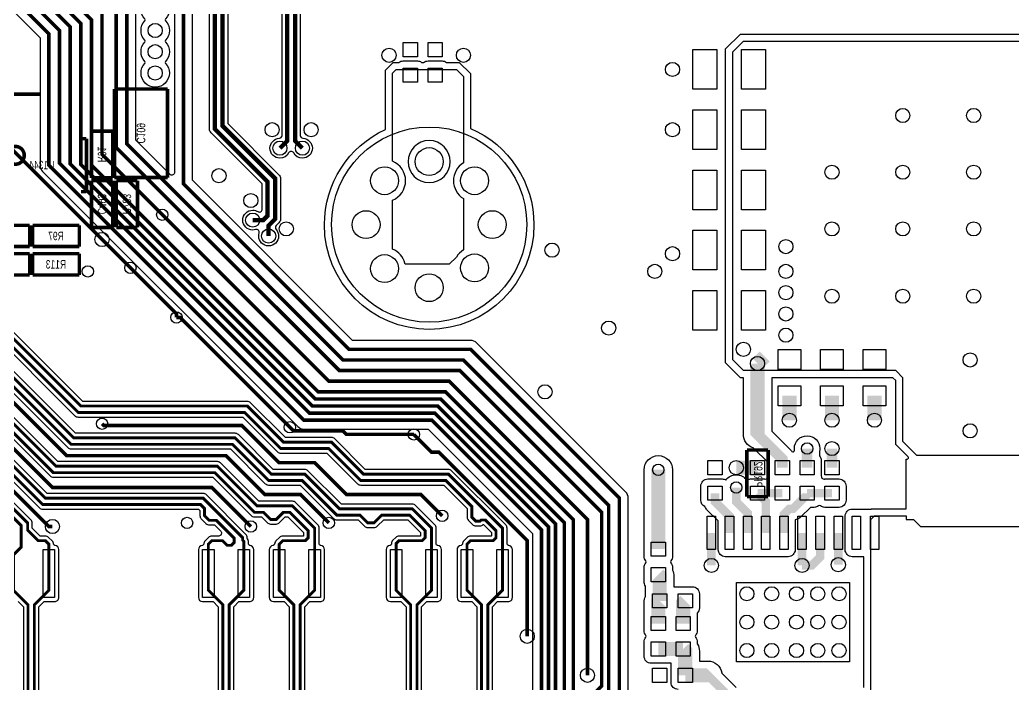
# Model space of a CAD drawing. Extents: x 208 to 378, y -7 to 113.
# Drawn here: x 278.49 to 314.09, y 36.64 to 60.45 of the extents above; entities that cross this region are included whole.
import ezdxf
from ezdxf.enums import TextEntityAlignment as Align

# ---------------------------------------------------------------- set-up
doc = ezdxf.new("R2010")
doc.units = 0
for name, color, linetype in [('ET_TOP', 80, 'CONTINUOUS'), ('PG_SILKSCREEN_BOTTOM', 142, 'CONTINUOUS'), ('PIN_TOP', 141, 'CONTINUOUS'), ('RD_ASSEMBLY_BOTTOM', 212, 'CONTINUOUS'), ('VC_TOP', 43, 'CONTINUOUS')]:
    doc.layers.add(name, color=color, linetype=linetype)

msp = doc.modelspace()

# ---------------------------------------------------------------- linework, layer by layer
at = {"layer": 'ET_TOP'}
for points, const_width in [([(277.749, 79.121), (277.749, 67.818), (284.353, 61.214), (284.353, 54.568344), (290.280344, 48.641), (294.64, 48.641), (299.974, 43.307), (299.974, 35.687), (298.958, 34.671)], 0.127), ([(286.832294, 53.273706), (287.20796, 53.273706), (287.3629, 53.428646), (287.3629, 54.648354), (285.47314, 56.53786), (285.47314, 75.597512), (285.790132, 75.914758), (286.624014, 75.914758), (286.889698, 76.180188)], 0.15494), ([(287.806892, 55.85206), (288.072576, 56.117744), (288.072576, 61.377576), (289.179, 62.484), (323.342, 62.484), (325.374, 64.516), (325.374, 73.903332), (324.739, 74.538332), (324.739, 75.629008), (325.055992, 75.946), (325.580502, 75.946), (325.814944, 76.180188)], 0.15494), ([(287.40354, 52.70246), (287.40354, 53.077872), (287.63976, 53.314092), (287.63976, 54.762908), (285.75, 56.652668), (285.75, 75.482958), (285.90494, 75.637898), (286.624014, 75.637898), (286.889698, 75.372214)], 0.15494), ([(325.814944, 75.372214), (325.518018, 75.66914), (325.1708, 75.66914), (325.01586, 75.5142), (325.01586, 74.65314), (325.65086, 74.01814), (325.65086, 64.401192), (323.456808, 62.20714), (289.293808, 62.20714), (288.349436, 61.262768), (288.349436, 56.117744), (288.614866, 55.85206)], 0.15494), ([(265.9888, 74.803), (266.4968, 74.295), (268.224, 74.295), (268.478, 74.041), (268.478, 73.025), (281.051, 60.452), (281.051, 55.245254), (289.179254, 47.117), (293.74846, 47.117), (298.323, 42.54246), (298.323, 33.782), (298.831, 33.274), (298.831, 30.988), (300.736, 29.083), (300.863, 29.083)], 0.127), ([(301.117, 28.321), (300.863, 28.321), (298.577, 30.607), (298.577, 33.147), (298.00042, 33.72358), (298.00042, 42.427144), (297.942, 42.485564), (297.942, 42.486072), (293.565072, 46.863), (289.073844, 46.863), (280.797, 55.139844), (280.797, 55.140098), (280.67, 55.267098), (280.67, 60.325), (267.716, 73.279), (266.573, 73.279), (266.065, 73.787), (265.9888, 73.787)], 0.127), ([(265.9888, 72.771), (266.4968, 72.263), (268.224, 72.263), (280.289, 60.198), (280.289, 55.288688), (280.543, 55.034688), (280.543, 55.034434), (288.968434, 46.609), (293.459662, 46.609), (297.688, 42.380662), (297.688, 33.655), (298.323, 33.02), (298.323, 30.353), (301.1805, 27.4955), (301.3075, 27.4955)], 0.127), ([(304.673, 25.4762), (303.6062, 26.543), (301.625, 26.543), (298.069, 30.099), (298.069, 32.766), (297.434, 33.401), (297.434, 42.275252), (293.354252, 46.355), (288.863024, 46.355), (280.289, 54.929024), (280.289, 54.929278), (279.908, 55.310278), (279.908, 60.071), (269.24, 70.739), (268.224, 70.739), (267.716, 71.247), (266.573, 71.247), (266.065, 71.755), (265.9888, 71.755)], 0.127), ([(265.9888, 70.739), (266.4968, 70.231), (269.24, 70.231), (279.527, 59.944), (279.527, 55.245), (288.671, 46.101), (293.248842, 46.101), (297.18, 42.169842), (297.18, 33.274), (297.815, 32.639), (297.815, 29.845), (301.498, 26.162), (301.7012, 26.162), (302.387, 25.4762)], 0.127), ([(272.415, 70.358), (281.94, 60.833), (281.94, 55.88), (289.941, 47.879), (294.259, 47.879), (299.339, 42.799), (299.339, 36.576), (298.958, 36.195)], 0.127), ([(273.431, 69.977), (282.321, 61.087), (282.321, 56.007), (290.068, 48.26), (294.386, 48.26), (299.593, 43.053), (299.593, 36.068), (298.958, 35.433)], 0.127), ([(295.783, 40.605964), (295.783, 42.233342), (293.845742, 44.1706), (290.797742, 44.1706), (289.654742, 45.3136), (287.9344, 45.3136), (286.639, 46.609), (280.67, 46.609), (274.574, 52.705), (274.574, 63.5), (269.1384, 68.9356), (262.922512, 68.9356), (261.550658, 67.564), (261.399274, 67.41287), (259.908294, 67.41287), (259.899912, 67.420998), (258.515612, 67.420998), (258.204716, 67.110102), (258.204462, 67.110102)], 0.10414), ([(293.243, 40.605964), (293.243, 42.233342), (292.550342, 42.926), (289.941, 42.926), (288.6964, 44.1706), (287.495742, 44.1706), (286.200342, 45.466), (280.416, 45.466), (273.431, 52.451), (273.431, 63.119), (268.732, 67.818), (263.50468, 67.818), (262.495792, 66.809112), (259.95757, 66.809112), (259.956808, 66.809874), (259.81152, 66.809874), (259.809996, 66.811398), (259.205984, 66.811398), (258.854702, 66.460116)], 0.10414), ([(289.052, 40.605964), (289.052, 42.233342), (288.257742, 43.0276), (286.987742, 43.0276), (285.565342, 44.45), (279.781, 44.45), (272.415, 51.816), (272.415, 62.611), (268.224, 66.802), (263.922764, 66.802), (263.286748, 66.165984), (259.988304, 66.165984), (259.979668, 66.174366), (259.95884, 66.153284), (258.54787, 66.153284), (258.204716, 65.81013), (258.204462, 65.81013)], 0.10414), ([(287.782, 40.605964), (287.782, 41.656), (287.909, 41.783), (288.71926, 41.783), (288.8234, 41.88714), (288.8234, 42.1386), (288.163, 42.799), (287.931098, 42.799), (287.677098, 42.545), (287.468818, 42.545), (287.214818, 42.799), (286.893, 42.799), (285.4706, 44.2214), (279.686258, 44.2214), (272.1864, 51.721258), (272.1864, 62.516258), (268.129258, 66.5734), (264.017252, 66.5734), (263.38149, 65.937384), (258.981956, 65.937384), (258.854702, 65.81013)], 0.10414), ([(286.512, 40.605964), (286.512, 41.7576), (286.4739, 41.7957), (286.4739, 41.890442), (285.057342, 43.307), (279.4, 43.307), (271.399, 51.308), (271.399, 61.976), (267.589, 65.786), (264.979658, 65.786), (264.660634, 65.466976), (259.895086, 65.466976), (259.829808, 65.532508), (259.226812, 65.532508), (258.854702, 65.160144)], 0.10414), ([(285.242, 40.605964), (285.242, 41.656), (285.369, 41.783), (285.75, 41.783), (285.91764, 41.61536), (286.06496, 41.61536), (286.17164, 41.72204), (286.17164, 41.86936), (285.529274, 42.511726), (285.275274, 42.511726), (285.107634, 42.679366), (285.107634, 42.933366), (284.9626, 43.0784), (279.305258, 43.0784), (271.1704, 51.213258), (271.1704, 61.881258), (267.494258, 65.5574), (265.0744, 65.5574), (264.755376, 65.238376), (259.58292, 65.238376), (259.504688, 65.160144)], 0.10414), ([(279.527, 40.605964), (279.527, 41.656), (279.4, 41.783), (279.146, 41.783), (278.765, 42.164), (278.765, 42.418), (270.383, 50.8), (270.383, 61.410342), (267.09751, 64.695832), (266.587732, 64.695832), (266.422632, 64.860932)], 0.10414), ([(266.422632, 64.302132), (266.587732, 64.467232), (267.002768, 64.467232), (270.1544, 61.3156), (270.1544, 50.705258), (278.5364, 42.323258), (278.5364, 41.5544), (278.257, 41.275), (278.257, 40.605964)], 0.10414), ([(278.257, 63.881), (281.432, 60.706), (281.432, 55.626), (283.591, 53.467)], 0.127), ([(275.717, 57.15), (276.86, 57.15), (281.432, 52.578)], 0.127), ([(283.591, 53.467), (289.56, 47.498), (293.878, 47.498), (298.831, 42.545), (298.831, 36.957)], 0.127), ([(291.973, 40.605964), (291.973, 41.67886), (292.07714, 41.783), (292.91026, 41.783), (293.0144, 41.88714), (293.0144, 42.1386), (292.4556, 42.6974), (291.458396, 42.6974), (291.178996, 42.418), (290.957, 42.418), (290.6776, 42.6974), (289.846258, 42.6974), (288.601658, 43.942), (287.401, 43.942), (286.1056, 45.2374), (280.321258, 45.2374), (273.2024, 52.356258)], 0.10414), ([(294.513, 40.605964), (294.513, 41.656), (294.64, 41.783), (295.45026, 41.783), (295.5544, 41.88714), (295.5544, 42.1386), (295.169844, 42.523156), (295.022524, 42.523156), (294.979344, 42.479976), (294.832024, 42.479976), (294.684704, 42.627296), (294.684704, 43.008296), (293.751, 43.942), (290.703, 43.942), (289.56, 45.085), (287.839658, 45.085), (286.544258, 46.3804), (280.575258, 46.3804), (274.3454, 52.610258)], 0.10414), ([(282.448, 51.562), (281.432, 52.578)], 0.127), ([(284.099, 49.784), (284.099, 49.911), (282.448, 51.562)], 0.127), ([(288.163, 45.847), (284.226, 49.784), (284.099, 49.784)], 0.127), ([(305.181, 48.387), (304.927, 48.133)], 0.508), ([(276.733, 48.26), (280.162, 44.831), (285.877, 44.831), (287.274, 43.434), (288.544, 43.434), (289.56, 42.418)], 0.127), ([(306.07, 46.975014), (306.07, 46.101)], 0.508), ([(307.594, 46.975014), (307.594, 46.101)], 0.508), ([(309.118, 46.975014), (309.118, 46.101)], 0.508), ([(281.432, 45.974), (281.4955, 45.9105), (286.4485, 45.9105), (287.782, 44.577), (289.052, 44.577), (290.195, 43.434), (292.862, 43.434), (293.624, 42.672)], 0.127), ([(276.1615, 45.6565), (279.527, 42.291), (279.654, 42.291)], 0.127), ([(277.6855, 45.6565), (279.654, 43.688), (285.369, 43.688), (286.766, 42.291)], 0.127), ([(288.163, 45.847), (288.29, 45.72), (290.068, 45.72), (290.195, 45.593), (292.608, 45.593)], 0.127), ([(292.608, 45.593), (293.243, 44.958), (293.497, 44.958), (296.672, 41.783), (296.672, 38.354)], 0.127), ([(306.705, 44.3992), (306.705, 45.085)], 0.381), ([(307.594, 44.3992), (307.594, 45.085)], 0.381), ([(301.371, 41.4782), (301.371, 44.323)], 0.508), ([(304.927, 44.3992), (304.165, 44.3992)], 0.508), ([(304.165, 43.688), (304.165, 43.18), (304.571908, 42.773092), (304.571908, 42.061892)], 0.3048), ([(303.921922, 42.061892), (303.921922, 42.661078), (303.403, 43.18), (303.403, 43.4848)], 0.3048), ([(304.927, 43.4848), (305.221894, 43.189906), (305.221894, 42.061892)], 0.3048), ([(305.816, 43.4848), (304.927, 43.4848)], 0.3048), ([(306.705, 43.4848), (306.705, 43.434), (306.197, 42.926), (306.07, 42.926), (305.87188, 42.72788), (305.87188, 42.061892)], 0.3048), ([(306.705, 43.4848), (307.594, 43.4848)], 0.3048), ([(303.271936, 42.061892), (303.271936, 40.894)], 0.3048), ([(307.172106, 42.061892), (307.172106, 41.1988), (306.867306, 40.894), (306.52212, 40.894)], 0.3048), ([(306.52212, 42.061892), (306.52212, 40.894)], 0.3048), ([(307.822092, 42.061892), (307.822092, 40.919908)], 0.3048), ([(278.257, 40.605964), (278.257, 40.005), (278.7777, 39.4843), (278.7777, 34.9377), (278.257, 34.417), (278.257, 33.816036)], 0.10414), ([(279.527, 40.605964), (279.527, 40.005), (279.0063, 39.4843), (279.0063, 34.9377), (279.527, 34.417), (279.527, 33.816036)], 0.10414), ([(285.242, 40.605964), (285.242, 40.005), (285.7627, 39.4843), (285.7627, 34.9377), (285.242, 34.417), (285.242, 33.816036)], 0.10414), ([(286.512, 40.605964), (286.512, 40.005), (285.9913, 39.4843), (285.9913, 34.9377), (286.512, 34.417), (286.512, 33.816036)], 0.10414), ([(287.782, 40.605964), (287.782, 40.005), (288.3027, 39.4843), (288.3027, 34.9377), (287.782, 34.417), (287.782, 33.816036)], 0.10414), ([(289.052, 40.605964), (289.052, 40.005), (288.5313, 39.4843), (288.5313, 34.9377), (289.052, 34.417), (289.052, 33.816036)], 0.10414), ([(291.973, 40.605964), (291.973, 40.005), (292.4937, 39.4843), (292.4937, 34.9377), (291.973, 34.417), (291.973, 33.816036)], 0.10414), ([(293.243, 40.605964), (293.243, 40.005), (292.7223, 39.4843), (292.7223, 34.9377), (293.243, 34.417), (293.243, 33.816036)], 0.10414), ([(294.513, 40.605964), (294.513, 40.005), (295.0337, 39.4843), (295.0337, 34.9377), (294.513, 34.417), (294.513, 33.816036)], 0.10414), ([(295.783, 40.605964), (295.783, 40.005), (295.2623, 39.4843), (295.2623, 34.9377), (295.783, 34.417), (295.783, 33.816036)], 0.10414), ([(301.4218, 39.624), (301.4218, 40.513), (301.371, 40.5638)], 0.508), ([(301.371, 38.8112), (301.371, 39.5732), (301.4218, 39.624)], 0.508), ([(302.26, 38.8112), (302.26, 39.5478), (302.3362, 39.624)], 0.508), ([(302.26, 37.8968), (301.371, 37.8968)], 0.508), ([(302.26, 37.8968), (302.3362, 37.8206), (302.3362, 36.957)], 0.508)]:
    msp.add_lwpolyline(points, dxfattribs=dict(at, const_width=const_width))
for points, format in [([(285.939484, 75.404472), (285.939484, 56.731154), (287.773872, 54.89702, -0.198216), (287.829244, 54.763416), (287.829244, 53.313584, -0.198216), (287.773872, 53.17998), (287.673034, 53.079142, 0.397762), (287.669224, 52.939696, -0.184118), (287.759648, 52.70246, -1), (287.047432, 52.70246, -0.074162), (287.062926, 52.806346, 0.599725), (286.93618, 52.933092, -0.074162), (286.832294, 52.917598, -1), (286.832294, 53.629814, -0.138492), (287.018476, 53.577236, 0.586216), (287.173416, 53.663596), (287.173416, 54.569868), (285.339028, 56.403748, -0.198216), (285.283656, 56.537352), (285.283656, 75.59802, -0.198216)], "xyb"), ([(269.108428, 69.912992), (279.208992, 59.812428), (279.208992, 55.245, 0.198912), (279.30221, 55.02021), (288.44621, 45.87621, 0.198912), (288.671, 45.782992), (293.11727, 45.782992), (296.861992, 42.03827), (296.861992, 33.274, 0.198912)], "xyb"), ([(277.52421, 67.59321), (284.034992, 61.082428), (284.034992, 54.987698, -0.667461), (283.861764, 54.915816), (282.639008, 56.138572), (282.639008, 61.087, 0.198912), (282.54579, 61.31179), (273.888962, 69.968364)], "xyb"), ([(300.292008, 35.687), (300.292008, 43.307, 0.198912), (300.19879, 43.53179), (294.86479, 48.86579, 0.198912), (294.64, 48.959008), (290.411916, 48.959008), (284.671008, 54.699916), (284.671008, 61.214, 0.198912), (284.57779, 61.43879), (278.067008, 67.949572)], "xyb"), ([(323.457316, 62.017656), (289.372294, 62.017656), (288.53892, 61.184282), (288.53892, 56.309006, 0.397819), (288.634932, 56.20766, -0.397749), (288.970974, 55.85206, -0.414214), (288.614866, 55.495952, -0.27724), (288.300668, 55.684674, 0.600806), (288.12109, 55.684674, -0.27724), (287.806892, 55.495952, -0.414214), (287.450784, 55.85206, -0.397967), (287.78708, 56.20766, 0.397794), (287.883092, 56.309006), (287.883092, 61.378084, -0.198216), (287.938464, 61.511688), (289.044888, 62.618112, -0.198216), (289.178492, 62.673484), (323.263514, 62.673484)], "xyb"), ([(308.736492, 36.516564), (308.736492, 41.207436), (308.321964, 41.207436, -0.414214), (308.067456, 41.461944), (308.067456, 42.66184, -0.414214), (308.321964, 42.916348), (309.002684, 42.916348), (309.01259, 42.926508), (310.260492, 42.926508), (310.260492, 44.704508), (310.286146, 44.704508, 0.667938), (310.32196, 44.791376), (309.879492, 45.23359), (309.879492, 47.51959), (309.77459, 47.624492), (305.435508, 47.624492), (305.435508, 45.71365), (306.130452, 45.018452, -0.026196), (306.161694, 44.983908, 0.759447), (306.25161, 45.02277, -0.034114), (306.247292, 45.085, -1), (307.162708, 45.085), (307.162708, 45.083984, -0.055735), (307.151278, 44.982892), (307.150008, 44.977304), (307.150008, 44.821348, -0.182531), (307.213508, 44.6532), (307.213508, 44.1452, -0.036338), (307.210714, 44.10837, 0.482344), (307.319426, 43.992292, -0.020251), (307.34, 43.993308), (307.848, 43.993308, -0.414214), (308.102508, 43.7388), (308.102508, 43.2308, -0.414214), (307.848, 42.976292), (307.34, 42.976292, -0.170184), (307.18125, 43.032172, 0.35008), (307.11775, 43.032172, -0.170184), (306.959, 42.976292), (306.822602, 42.976292), (306.484528, 42.638472, -0.123495), (306.314856, 42.536618), (306.278788, 42.525696), (306.278788, 42.061892, -0.025032), (306.276502, 42.021252), (306.276248, 42.018712), (306.276248, 41.461944, -0.414214), (306.02174, 41.207436), (303.771808, 41.207436, -0.414214), (303.5173, 41.461944), (303.5173, 42.021252, -0.025031), (303.515268, 42.061892), (303.515268, 42.492676), (303.115472, 42.892472, -0.083629), (303.036986, 43.002454, -0.286417), (302.894492, 43.2308), (302.894492, 43.7388, -0.414214), (303.149, 43.993308), (303.657, 43.993308, -0.141564), (303.792636, 43.953938, -0.515007), (304.537364, 43.953938, -0.141564), (304.673, 43.993308), (305.181, 43.993308, -0.020251), (305.201574, 43.992292, 0.482344), (305.310286, 44.10837, -0.036338), (305.307492, 44.1452), (305.307492, 44.58335), (304.786538, 45.104304), (304.7746, 45.10786, -0.327622), (304.418492, 45.593), (304.418492, 47.624492), (304.31359, 47.624492), (303.783492, 48.15459), (303.783492, 59.41441), (304.31359, 59.944508), (319.25641, 59.944508)], "xyb"), ([(295.427908, 35.00628), (295.427908, 39.41572), (295.61028, 39.598092), (295.987978, 39.598092, 0.414701), (296.140632, 39.751), (296.140632, 41.460928, 0.397777), (295.99636, 41.613582, -0.396676), (295.948608, 41.664128), (295.948608, 42.233342, 0.198958), (295.900094, 42.350436), (293.962836, 44.287694, 0.198958), (293.845742, 44.336208), (290.866322, 44.336208), (289.771836, 45.430694, 0.198958), (289.654742, 45.479208), (288.00298, 45.479208), (286.756094, 46.726094, 0.198958), (286.639, 46.774608), (280.73858, 46.774608), (274.739608, 52.77358)], "xyb"), ([(292.887908, 35.00628), (292.887908, 39.41572), (293.07028, 39.598092), (293.447978, 39.598092, 0.414701), (293.600632, 39.751), (293.600632, 41.460928, 0.397777), (293.45636, 41.613582, -0.396676), (293.408608, 41.664128), (293.408608, 42.233342, 0.198958), (293.360094, 42.350436), (292.667436, 43.043094, 0.198958), (292.550342, 43.091608), (290.00958, 43.091608), (288.813494, 44.287694, 0.198958), (288.6964, 44.336208), (287.564322, 44.336208), (286.317436, 45.583094, 0.198958), (286.200342, 45.631608), (280.48458, 45.631608), (273.596608, 52.51958)], "xyb"), ([(274.228306, 52.493164), (280.458164, 46.263306, 0.198958), (280.575258, 46.214792), (286.475678, 46.214792), (287.722564, 44.967906, 0.198958), (287.839658, 44.919392), (289.49142, 44.919392), (290.585906, 43.824906, 0.198958), (290.703, 43.776392), (293.68242, 43.776392), (294.519096, 42.939716), (294.519096, 42.627296, 0.198958), (294.56761, 42.510202), (294.71493, 42.362882, 0.198958), (294.832024, 42.314368), (294.979344, 42.314368, 0.186861), (295.09085, 42.357548), (295.101264, 42.357548), (295.388792, 42.07002), (295.388792, 41.95572), (295.38168, 41.948608), (294.64, 41.948608, 0.198958), (294.522906, 41.900094), (294.395906, 41.773094, 0.188978), (294.347646, 41.66235, -0.387658), (294.29964, 41.613582, 0.397777), (294.155368, 41.460928), (294.155368, 39.751, 0.413727), (294.308022, 39.598092), (294.68572, 39.598092), (294.868092, 39.41572), (294.868092, 35.00628)], "xyb"), ([(273.085306, 52.239164), (280.204164, 45.120306, 0.198958), (280.321258, 45.071792), (286.03702, 45.071792), (287.283906, 43.824906, 0.198958), (287.401, 43.776392), (288.533078, 43.776392), (289.729164, 42.580306, 0.198958), (289.846258, 42.531792), (290.60902, 42.531792), (290.839906, 42.300906, 0.198958), (290.957, 42.252392), (291.178996, 42.252392, 0.198958), (291.29609, 42.300906), (291.526976, 42.531792), (292.38702, 42.531792), (292.848792, 42.07002), (292.848792, 41.95572), (292.84168, 41.948608), (292.07714, 41.948608, 0.198958), (291.960046, 41.900094), (291.855906, 41.795954, 0.198958), (291.807392, 41.67886), (291.807392, 41.664128, -0.396676), (291.75964, 41.613582, 0.397777), (291.615368, 41.460928), (291.615368, 39.751, 0.413727), (291.768022, 39.598092), (292.14572, 39.598092), (292.328092, 39.41572), (292.328092, 35.00628)], "xyb"), ([(288.696908, 35.00628), (288.696908, 39.41572), (288.87928, 39.598092), (289.256978, 39.598092, 0.414701), (289.409632, 39.751), (289.409632, 41.460928, 0.397777), (289.26536, 41.613582, -0.396676), (289.217608, 41.664128), (289.217608, 42.233342, 0.198958), (289.169094, 42.350436), (288.374836, 43.144694, 0.198958), (288.257742, 43.193208), (287.056322, 43.193208), (285.682436, 44.567094, 0.198958), (285.565342, 44.615608), (279.84958, 44.615608), (272.580608, 51.88458)], "xyb"), ([(286.156908, 35.00628), (286.156908, 39.41572), (286.33928, 39.598092), (286.716978, 39.598092, 0.414701), (286.869632, 39.751), (286.869632, 41.460928, 0.397777), (286.72536, 41.613582, -0.396676), (286.677608, 41.664128), (286.677608, 41.7576, 0.15166), (286.648398, 41.851326), (286.639508, 41.86428), (286.639508, 41.890442, 0.198958), (286.590994, 42.007536), (285.174436, 43.424094, 0.198958), (285.057342, 43.472608), (279.46858, 43.472608), (271.564608, 51.37658)], "xyb"), ([(272.069306, 51.604164), (279.569164, 44.104306, 0.198958), (279.686258, 44.055792), (285.40202, 44.055792), (286.775906, 42.681906, 0.198958), (286.893, 42.633392), (287.146238, 42.633392), (287.351724, 42.427906, 0.198958), (287.468818, 42.379392), (287.677098, 42.379392, 0.198958), (287.794192, 42.427906), (287.999678, 42.633392), (288.09442, 42.633392), (288.657792, 42.07002), (288.657792, 41.95572), (288.65068, 41.948608), (287.909, 41.948608, 0.198958), (287.791906, 41.900094), (287.664906, 41.773094, 0.188978), (287.616646, 41.66235, -0.387658), (287.56864, 41.613582, 0.397777), (287.424368, 41.460928), (287.424368, 39.751, 0.413727), (287.577022, 39.598092), (287.95472, 39.598092), (288.137092, 39.41572), (288.137092, 35.00628)], "xyb"), ([(271.053306, 51.096164), (279.188164, 42.961306, 0.198958), (279.305258, 42.912792), (284.89402, 42.912792), (284.94228, 42.864786), (284.94228, 42.679366, 0.198913), (284.99054, 42.562272), (285.15818, 42.394632, 0.198913), (285.275274, 42.346372), (285.460694, 42.346372), (285.684976, 42.121836, -0.667101), (285.613348, 41.948608), (285.369, 41.948608, 0.198958), (285.251906, 41.900094), (285.124906, 41.773094, 0.188978), (285.076646, 41.66235, -0.387658), (285.02864, 41.613582, 0.397777), (284.884368, 41.460928), (284.884368, 39.751, 0.413727), (285.037022, 39.598092), (285.41472, 39.598092), (285.597092, 39.41572), (285.597092, 35.00628)], "xyb"), ([(279.171908, 35.00628), (279.171908, 39.41572), (279.35428, 39.598092), (279.731978, 39.598092, 0.414701), (279.884632, 39.751), (279.884632, 41.460928, 0.397777), (279.74036, 41.613582, -0.387658), (279.692354, 41.66235, 0.188978), (279.644094, 41.773094), (279.517094, 41.900094, 0.198958), (279.4, 41.948608), (279.21458, 41.948608), (278.930608, 42.23258), (278.930608, 42.418, 0.198958), (278.882094, 42.535094), (270.548608, 50.86858)], "xyb"), ([(304.927, 48.133, 0.508, 0.508, 0), (304.927, 45.593, 0.381, 0.381, 0), (305.816, 44.704, 0.381, 0.381, 0), (305.816, 44.3992, 0.381, 0.381, 0)], "xyseb"), ([(302.0822, 36.448492, -0.414214), (301.827692, 36.703), (301.827692, 37.388292), (301.117, 37.388292, -0.414214), (300.862492, 37.6428), (300.862492, 38.1508, -0.184264), (300.927262, 38.320218, 0.380593), (300.927262, 38.387782, -0.184264), (300.862492, 38.5572), (300.862492, 39.5732, -0.107722), (300.90872, 39.784782), (300.913292, 39.794688), (300.913292, 40.1574, -0.16197), (300.862492, 40.3098), (300.862492, 40.8178, -0.184264), (300.927262, 40.987218, 0.380593), (300.927262, 41.054782, -0.184264), (300.862492, 41.2242), (300.862492, 44.323, -1), (301.879508, 44.323), (301.879508, 41.2242, -0.184264), (301.814738, 41.054782, 0.380593), (301.814738, 40.987218, -0.184264), (301.879508, 40.8178), (301.879508, 40.734742), (301.88408, 40.724836, -0.107844), (301.930308, 40.513), (301.930308, 40.132508), (302.5902, 40.132508, -0.414214), (302.844708, 39.878), (302.844708, 39.37, -0.20129), (302.768508, 39.18839), (302.768508, 38.5572, -0.184264), (302.703738, 38.387782, 0.380593), (302.703738, 38.320218, -0.184264), (302.768508, 38.1508), (302.768508, 38.08857), (302.775366, 38.076886, -0.132893), (302.844708, 37.8206), (302.844708, 37.465508), (303.149, 37.465508, -0.364357), (303.649888, 37.04463), (303.652428, 37.028628), (304.164746, 36.516564)], "xyb"), ([(302.3362, 36.957, 0.508, 0.508, 0), (303.149, 36.957, 0.3048, 0.3048, 0), (303.921922, 36.184078, 0.3048, 0.3048, 0), (303.921922, 35.662108, 0.3048, 0.3048, 0)], "xyseb")]:
    msp.add_lwpolyline(points, format=format, dxfattribs=at)
for points in [[(282.964636, 60.417456, 0.393482), (282.964636, 60.486544, -0.189436), (282.828492, 60.832746), (282.828492, 60.833, -1), (283.845508, 60.833), (283.845508, 60.832746, -0.189436), (283.709364, 60.486544, 0.393482), (283.709364, 60.417456, -0.189566), (283.845508, 60.071, -0.189566), (283.709364, 59.724544, 0.393482), (283.709364, 59.655456, -0.189566), (283.845508, 59.309, -0.189566), (283.709364, 58.962544, 0.393482), (283.709364, 58.893456, -0.189436), (283.845508, 58.547254), (283.845508, 58.547, -1), (282.828492, 58.547), (282.828492, 58.547254, -0.189436), (282.964636, 58.893456, 0.393482), (282.964636, 58.962544, -0.189566), (282.828492, 59.309, -0.189566), (282.964636, 59.655456, 0.393482), (282.964636, 59.724544, -0.189566), (282.828492, 60.071, -0.189566)], [(293.116, 58.979308), (293.624, 58.979308, -0.16197), (293.7764, 58.928508), (294.23741, 58.928508), (294.640508, 58.52541), (294.640508, 56.559958, -0.299715), (296.91203, 53.110892, -1), (289.403282, 53.110892, -0.293097), (291.591492, 56.523128), (291.591492, 58.65241), (291.86759, 58.928508), (292.0746, 58.928508, -0.16197), (292.227, 58.979308), (292.735, 58.979308, -0.147291), (292.875462, 58.93689), (292.888416, 58.928508), (292.962584, 58.928508), (292.975538, 58.93689, -0.147291)], [(291.973, 58.674), (294.132, 58.674), (294.386, 58.42), (294.386, 55.327042, 0.556832), (294.386, 54.044342), (294.386, 52.202842, 0.119603), (294.136318, 51.94935), (294.133016, 51.944016), (293.878, 51.689), (292.297104, 51.689), (292.287198, 51.726846, 0.234822), (291.846, 52.233068), (291.846, 53.988716, 0.668367), (291.846, 55.382668), (291.846, 58.547)], [(293.912036, 55.371492, 1), (292.403276, 55.371492, 1)]]:
    msp.add_lwpolyline(points, format="xyb", close=True, dxfattribs=at)
for points in [[(304.419, 47.879), (304.038, 48.26), (304.038, 59.309), (304.419, 59.69), (319.151, 59.69), (319.659, 59.182), (319.659, 51.054), (320.929, 49.784), (320.929, 45.212), (320.548, 44.831), (310.642, 44.831), (310.134, 45.339), (310.134, 47.625), (309.88, 47.879)], [(309.118, 42.672), (310.260492, 42.672), (310.260492, 42.544492), (310.515508, 42.544492), (310.769, 42.291), (319.913, 42.291), (320.421, 41.783), (320.421, 35.433), (320.04, 35.052), (309.118, 35.052), (308.991, 35.179), (308.991, 42.545)]]:
    msp.add_lwpolyline(points, close=True, dxfattribs=at)
msp.add_lwpolyline([(278.42972, 39.598092), (278.612092, 39.41572), (278.612092, 35.00628)], dxfattribs=at)
at = {"layer": 'PG_SILKSCREEN_BOTTOM', "const_width": 0.127}
for points in [[(281.8765, 57.9755), (283.7815, 57.9755)], [(281.8765, 54.8005), (281.8765, 57.9755)], [(283.7815, 57.9755), (283.7815, 54.8005)], [(279.205944, 57.785), (274.006056, 57.785)], [(280.872946, 56.19496), (280.673048, 56.19496)], [(280.872946, 54.29504), (280.872946, 56.19496)], [(281.051, 56.4642), (281.813, 56.4642)], [(281.051, 54.7878), (281.051, 56.4642)], [(281.813, 56.4642), (281.813, 54.7878)], [(281.813, 54.7878), (281.051, 54.7878)], [(283.7815, 54.8005), (281.8765, 54.8005)], [(281.051, 54.6862), (281.813, 54.6862)], [(281.051, 53.0098), (281.051, 54.6862)], [(281.813, 54.6862), (281.813, 53.0098)], [(281.94, 54.6862), (282.702, 54.6862)], [(281.94, 53.0098), (281.94, 54.6862)], [(282.702, 54.6862), (282.702, 53.0098)], [(280.673048, 54.29504), (280.872946, 54.29504)], [(277.1648, 53.086), (278.8412, 53.086)], [(278.8412, 53.086), (278.8412, 52.324)], [(278.9428, 53.086), (280.6192, 53.086)], [(278.9428, 52.324), (278.9428, 53.086)], [(280.6192, 53.086), (280.6192, 52.324)], [(281.813, 53.0098), (281.051, 53.0098)], [(282.702, 53.0098), (281.94, 53.0098)], [(278.8412, 52.324), (277.1648, 52.324)], [(280.6192, 52.324), (278.9428, 52.324)], [(277.1648, 52.07), (278.8412, 52.07)], [(278.8412, 52.07), (278.8412, 51.308)], [(278.9428, 52.07), (280.6192, 52.07)], [(278.9428, 51.308), (278.9428, 52.07)], [(280.6192, 52.07), (280.6192, 51.308)], [(278.8412, 51.308), (277.1648, 51.308)], [(280.6192, 51.308), (278.9428, 51.308)], [(304.546, 43.3578), (304.546, 45.0342)], [(304.546, 45.0342), (305.308, 45.0342)], [(305.308, 45.0342), (305.308, 43.3578)], [(305.308, 43.3578), (304.546, 43.3578)]]:
    msp.add_lwpolyline(points, dxfattribs=at)
msp.add_lwpolyline([(278.64308, 55.595012, 0.999963), (278.003, 55.595012, 1.000037), (278.64308, 55.595012)], format="xyb", dxfattribs=at)
at = {"layer": 'PIN_TOP'}
for points in [[(292.735, 59.1312), (292.227, 59.1312), (292.227, 59.6392), (292.735, 59.6392)], [(293.624, 59.1312), (293.116, 59.1312), (293.116, 59.6392), (293.624, 59.6392)], [(302.60417, 57.9628), (302.60417, 59.3852), (303.46777, 59.3852), (303.46777, 57.9628)], [(304.35423, 57.9628), (304.35423, 59.3852), (305.21783, 59.3852), (305.21783, 57.9628)], [(292.735, 58.2168), (292.227, 58.2168), (292.227, 58.7248), (292.735, 58.7248)], [(293.624, 58.2168), (293.116, 58.2168), (293.116, 58.7248), (293.624, 58.7248)], [(302.60417, 55.8038), (302.60417, 57.2262), (303.46777, 57.2262), (303.46777, 55.8038)], [(304.35423, 55.8038), (304.35423, 57.2262), (305.21783, 57.2262), (305.21783, 55.8038)], [(302.60417, 53.6448), (302.60417, 55.0672), (303.46777, 55.0672), (303.46777, 53.6448)], [(304.35423, 53.6448), (304.35423, 55.0672), (305.21783, 55.0672), (305.21783, 53.6448)], [(302.60417, 51.4858), (302.60417, 52.9082), (303.46777, 52.9082), (303.46777, 51.4858)], [(304.35423, 51.4858), (304.35423, 52.9082), (305.21783, 52.9082), (305.21783, 51.4858)], [(302.60417, 49.3268), (302.60417, 50.7492), (303.46777, 50.7492), (303.46777, 49.3268)], [(304.35423, 49.3268), (304.35423, 50.7492), (305.21783, 50.7492), (305.21783, 49.3268)], [(306.4764, 47.919386), (305.6636, 47.919386), (305.6636, 48.630586), (306.4764, 48.630586)], [(308.0004, 47.919386), (307.1876, 47.919386), (307.1876, 48.630586), (308.0004, 48.630586)], [(309.5244, 47.919386), (308.7116, 47.919386), (308.7116, 48.630586), (309.5244, 48.630586)], [(306.4764, 46.619414), (305.6636, 46.619414), (305.6636, 47.330614), (306.4764, 47.330614)], [(308.0004, 46.619414), (307.1876, 46.619414), (307.1876, 47.330614), (308.0004, 47.330614)], [(309.5244, 46.619414), (308.7116, 46.619414), (308.7116, 47.330614), (309.5244, 47.330614)], [(303.149, 44.6532), (303.657, 44.6532), (303.657, 44.1452), (303.149, 44.1452)], [(304.673, 44.6532), (305.181, 44.6532), (305.181, 44.1452), (304.673, 44.1452)], [(306.07, 44.1452), (305.562, 44.1452), (305.562, 44.6532), (306.07, 44.6532)], [(306.959, 44.1452), (306.451, 44.1452), (306.451, 44.6532), (306.959, 44.6532)], [(307.34, 44.6532), (307.848, 44.6532), (307.848, 44.1452), (307.34, 44.1452)], [(303.149, 43.7388), (303.657, 43.7388), (303.657, 43.2308), (303.149, 43.2308)], [(304.673, 43.7388), (305.181, 43.7388), (305.181, 43.2308), (304.673, 43.2308)], [(306.07, 43.2308), (305.562, 43.2308), (305.562, 43.7388), (306.07, 43.7388)], [(306.959, 43.2308), (306.451, 43.2308), (306.451, 43.7388), (306.959, 43.7388)], [(307.34, 43.7388), (307.848, 43.7388), (307.848, 43.2308), (307.34, 43.2308)], [(303.121822, 41.461944), (303.121822, 42.66184), (303.421796, 42.66184), (303.421796, 41.461944)], [(303.771808, 41.461944), (303.771808, 42.66184), (304.071782, 42.66184), (304.071782, 41.461944)], [(304.421794, 41.461944), (304.421794, 42.66184), (304.721768, 42.66184), (304.721768, 41.461944)], [(305.07178, 41.461944), (305.07178, 42.66184), (305.371754, 42.66184), (305.371754, 41.461944)], [(305.721766, 41.461944), (305.721766, 42.66184), (306.02174, 42.66184), (306.02174, 41.461944)], [(306.372006, 41.461944), (306.372006, 42.66184), (306.67198, 42.66184), (306.67198, 41.461944)], [(307.021992, 41.461944), (307.021992, 42.66184), (307.321966, 42.66184), (307.321966, 41.461944)], [(307.671978, 41.461944), (307.671978, 42.66184), (307.971952, 42.66184), (307.971952, 41.461944)], [(308.321964, 41.461944), (308.321964, 42.66184), (308.621938, 42.66184), (308.621938, 41.461944)], [(308.97195, 41.461944), (308.97195, 42.66184), (309.271924, 42.66184), (309.271924, 41.461944)], [(301.625, 41.2242), (301.117, 41.2242), (301.117, 41.7322), (301.625, 41.7322)], [(279.731978, 41.460928), (279.731978, 39.751), (279.322022, 39.751), (279.322022, 41.460928)], [(285.446978, 41.460928), (285.446978, 39.751), (285.037022, 39.751), (285.037022, 41.460928)], [(286.716978, 41.460928), (286.716978, 39.751), (286.307022, 39.751), (286.307022, 41.460928)], [(287.986978, 41.460928), (287.986978, 39.751), (287.577022, 39.751), (287.577022, 41.460928)], [(289.256978, 41.460928), (289.256978, 39.751), (288.847022, 39.751), (288.847022, 41.460928)], [(292.177978, 41.460928), (292.177978, 39.751), (291.768022, 39.751), (291.768022, 41.460928)], [(293.447978, 41.460928), (293.447978, 39.751), (293.038022, 39.751), (293.038022, 41.460928)], [(294.717978, 41.460928), (294.717978, 39.751), (294.308022, 39.751), (294.308022, 41.460928)], [(295.987978, 41.460928), (295.987978, 39.751), (295.578022, 39.751), (295.578022, 41.460928)], [(301.625, 40.3098), (301.117, 40.3098), (301.117, 40.8178), (301.625, 40.8178)], [(308.222015, 37.43706), (304.171985, 37.43706), (304.171985, 40.28694), (308.222015, 40.28694)], [(301.1678, 39.37), (301.1678, 39.878), (301.6758, 39.878), (301.6758, 39.37)], [(302.0822, 39.37), (302.0822, 39.878), (302.5902, 39.878), (302.5902, 39.37)], [(301.625, 38.5572), (301.117, 38.5572), (301.117, 39.0652), (301.625, 39.0652)], [(302.514, 38.5572), (302.006, 38.5572), (302.006, 39.0652), (302.514, 39.0652)], [(301.625, 37.6428), (301.117, 37.6428), (301.117, 38.1508), (301.625, 38.1508)], [(302.514, 37.6428), (302.006, 37.6428), (302.006, 38.1508), (302.514, 38.1508)], [(301.1678, 36.703), (301.1678, 37.211), (301.6758, 37.211), (301.6758, 36.703)], [(302.0822, 36.703), (302.0822, 37.211), (302.5902, 37.211), (302.5902, 36.703)]]:
    msp.add_lwpolyline(points, close=True, dxfattribs=at)
for centre, radius in [((293.157656, 53.110892), 3.499993), ((293.157656, 55.371492), 0.499999), ((291.557456, 54.685692), 0.499999), ((294.783256, 54.685692), 0.499999), ((290.897056, 53.110892), 0.499999), ((295.418256, 53.110892), 0.499999), ((291.557456, 51.536092), 0.499999), ((294.783256, 51.561492), 0.499999), ((293.157656, 50.850292), 0.499999)]:
    msp.add_circle(centre, radius, dxfattribs=at)
at = {"layer": 'VC_TOP'}
for centre, radius in [((283.337, 60.071), 0.254), ((283.337, 59.309), 0.254), ((291.719, 59.182), 0.254), ((294.386, 59.182), 0.254), ((283.337, 58.547), 0.254), ((301.879, 58.674), 0.254), ((310.134, 57.023), 0.254), ((312.674, 57.023), 0.254), ((287.528, 56.515), 0.254), ((288.925, 56.515), 0.254), ((301.879, 56.515), 0.254), ((287.806892, 55.85206), 0.254), ((288.614866, 55.85206), 0.254), ((307.594, 54.991), 0.254), ((310.134, 54.991), 0.254), ((312.674, 54.991), 0.254), ((285.623, 54.864), 0.254), ((286.766, 53.975), 0.254), ((283.591, 53.467), 0.2032), ((286.832294, 53.273706), 0.254), ((288.036, 52.959), 0.254), ((307.594, 52.959), 0.254), ((310.134, 52.959), 0.254), ((312.674, 52.959), 0.254), ((281.432, 52.578), 0.254), ((287.40354, 52.70246), 0.254), ((297.561, 52.197), 0.254), ((305.943, 52.324), 0.254), ((301.879, 52.07), 0.254), ((280.924, 51.435), 0.2032), ((282.448, 51.562), 0.2032), ((301.244, 51.435), 0.254), ((305.943, 51.435), 0.254), ((305.943, 50.673), 0.254), ((307.594, 50.546), 0.254), ((310.134, 50.546), 0.254), ((312.674, 50.546), 0.254), ((284.099, 49.784), 0.2032), ((305.943, 49.911), 0.254), ((299.593, 49.403), 0.254), ((305.943, 49.149), 0.254), ((304.419, 48.641), 0.254), ((312.547, 48.26), 0.254), ((304.927, 48.133), 0.254), ((297.307, 47.117), 0.254), ((306.07, 46.101), 0.254), ((307.594, 46.101), 0.254), ((309.118, 46.101), 0.254), ((281.432, 45.974), 0.2032), ((288.163, 45.847), 0.2032), ((312.547, 45.72), 0.254), ((292.608, 45.593), 0.2032), ((306.705, 45.085), 0.2032), ((307.594, 45.085), 0.254), ((301.371, 44.323), 0.2032), ((304.165, 44.3992), 0.254), ((304.165, 43.688), 0.2032), ((293.624, 42.672), 0.2032), ((279.654, 42.291), 0.254), ((284.48, 42.418), 0.2032), ((286.766, 42.291), 0.2032), ((289.56, 42.418), 0.2032), ((303.271936, 40.894), 0.254), ((306.52212, 40.894), 0.254), ((307.822092, 40.919908), 0.254), ((304.546, 39.878), 0.254), ((305.435, 39.878), 0.254), ((306.324, 39.878), 0.254), ((307.086, 39.878), 0.254), ((307.848, 39.878), 0.254), ((304.546, 38.862), 0.254), ((305.435, 38.862), 0.254), ((306.324, 38.862), 0.254), ((307.086, 38.862), 0.254), ((307.848, 38.862), 0.254), ((296.672, 38.354), 0.254), ((304.546, 37.846), 0.254), ((305.435, 37.846), 0.254), ((306.324, 37.846), 0.254), ((307.086, 37.846), 0.254), ((307.848, 37.846), 0.254), ((298.831, 36.957), 0.254)]:
    msp.add_circle(centre, radius, dxfattribs=at)

# ---------------------------------------------------------------- texts
at = {"layer": 'RD_ASSEMBLY_BOTTOM', "text_generation_flag": 2, "width": 0.75}
for s, p in [('C109', (282.6766, 56.388)), ('R91', (281.2796, 55.626)), ('C493', (281.2796, 53.848)), ('R783', (282.1686, 53.848))]:
    msp.add_text(s, height=0.3048, rotation=270, dxfattribs=at).set_placement(p, align=Align.CENTER)
for s, p in [('U1344', (279.273, 55.0926)), ('R97', (279.781, 52.5526)), ('R113', (279.781, 51.5366))]:
    msp.add_text(s, height=0.3048, dxfattribs=at).set_placement(p, align=Align.CENTER)
msp.add_text('PR192', height=0.3048, rotation=270, dxfattribs=at).set_placement((304.8, 43.688))

doc.saveas('drawing.dxf')
